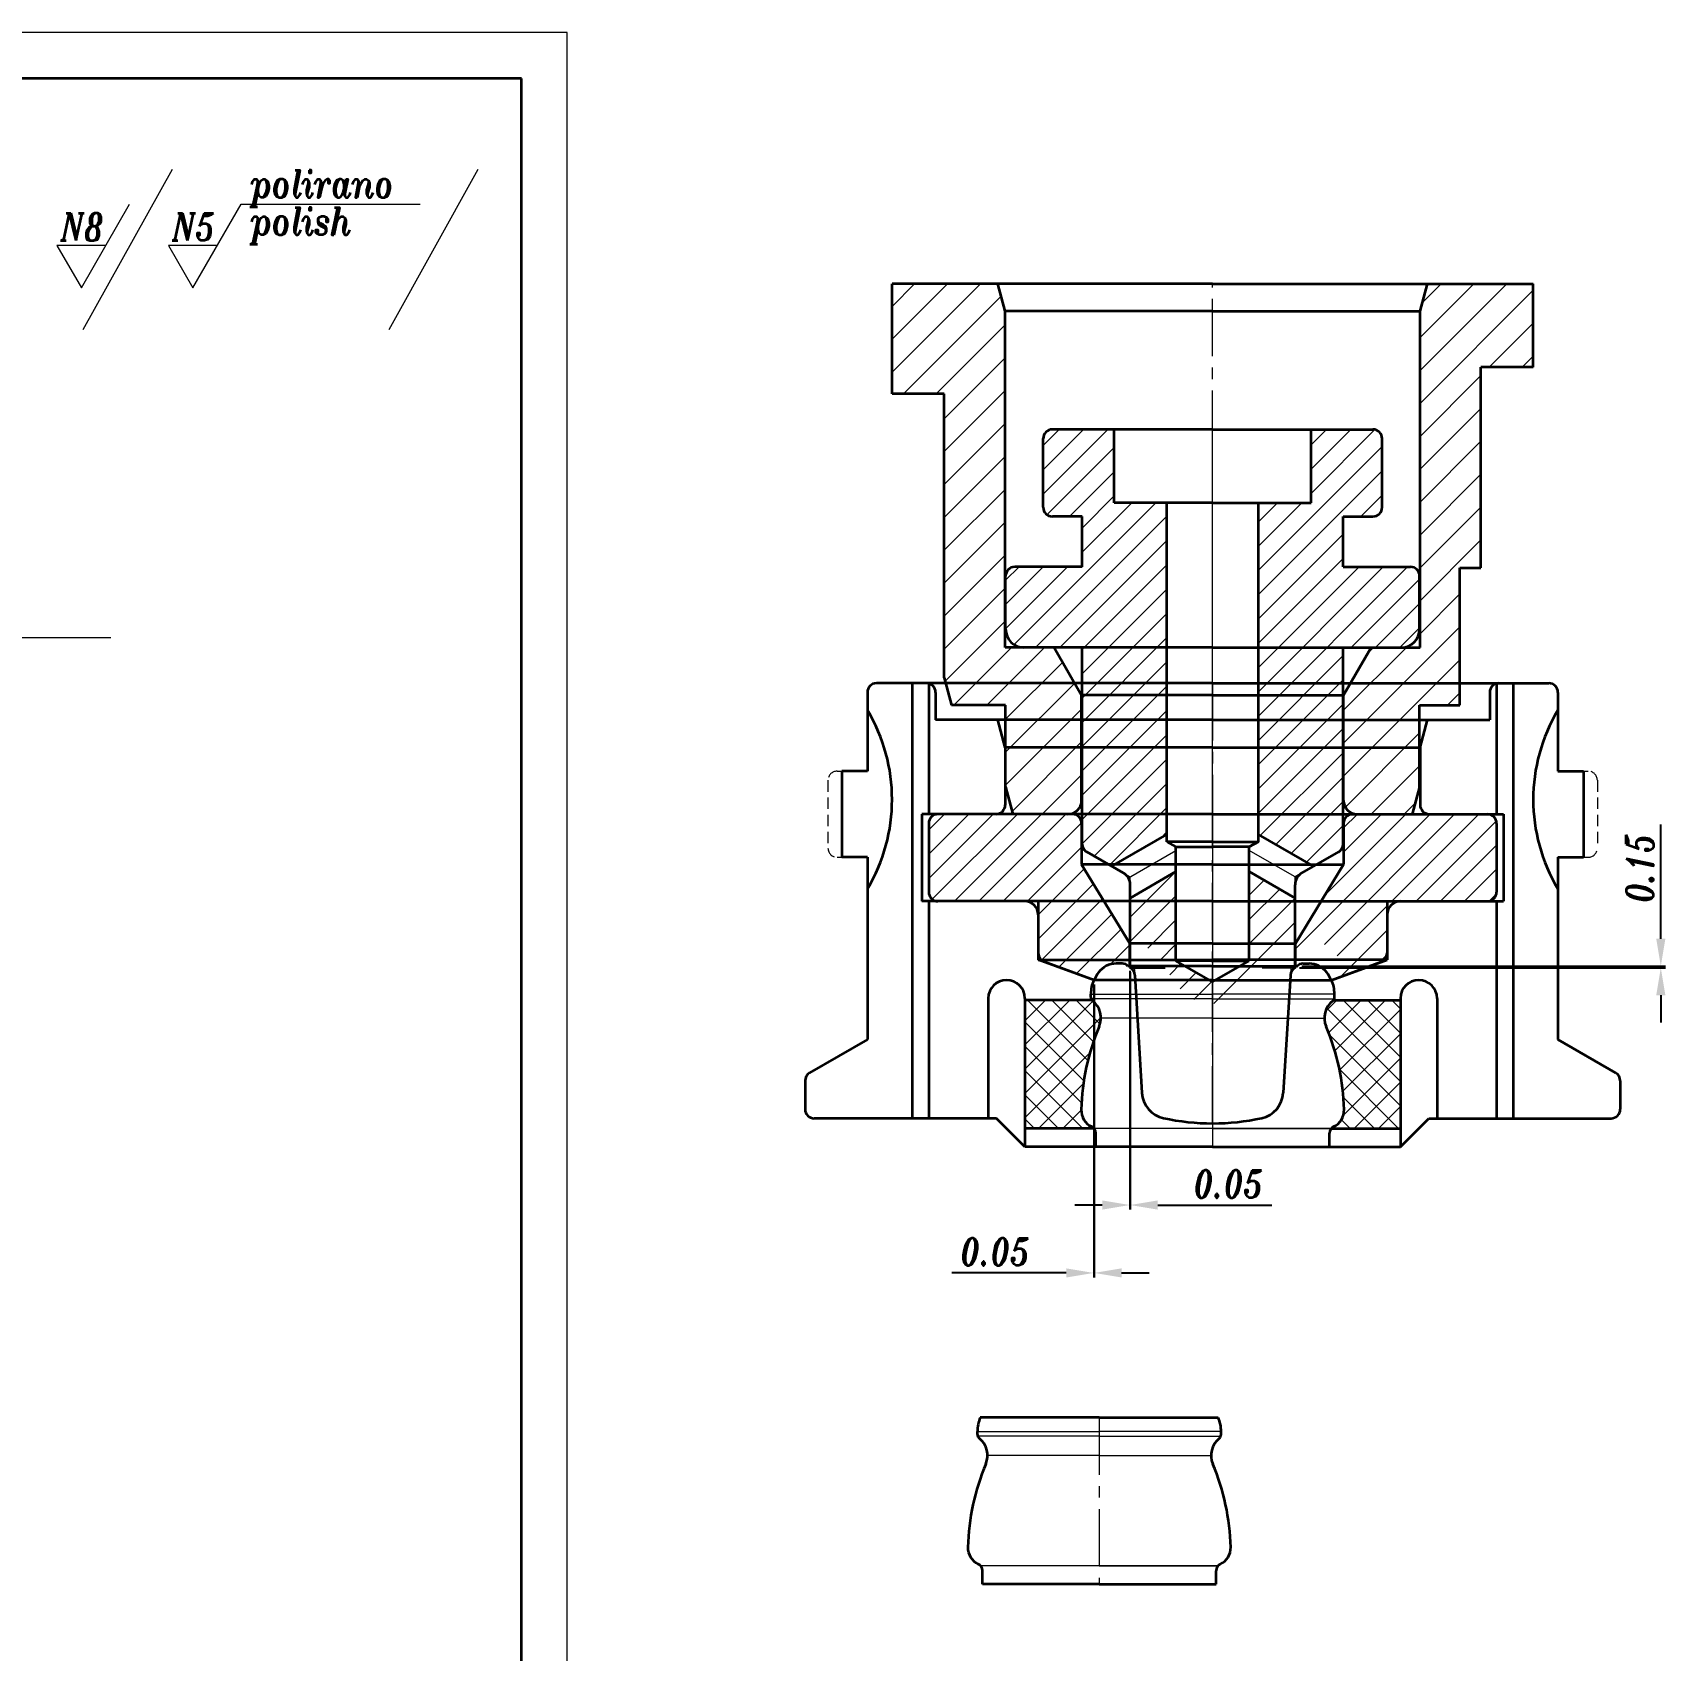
# Model space of a CAD drawing. Extents: x 64 to 480, y 48 to 468.
# Drawn here: x 302.1 to 480.4, y 291.1 to 467.7 of the extents above; entities that cross this region are included whole.
import ezdxf

# ---------------------------------------------------------------- set-up
doc = ezdxf.new("R2010")
doc.units = 0
doc.header["$LTSCALE"] = 5
doc.header["$MEASUREMENT"] = 0
doc.linetypes.add('CENTER', pattern=[2, 1.25, -0.25, 0.25, -0.25])
doc.linetypes.add('HIDDEN', pattern=[0.375, 0.25, -0.125])
doc.layers.get('0').update_dxf_attribs({"linetype": 'CONTINUOUS', "lineweight": 15})
doc.layers.get('Defpoints').update_dxf_attribs({"linetype": 'CONTINUOUS'})
for name, color, linetype, lineweight in [('1', 1, 'CENTER', 15), ('2', 2, 'HIDDEN', 15), ('3', 3, 'CONTINUOUS', 35), ('8', 251, 'CONTINUOUS', 15)]:
    doc.layers.add(name, color=color, linetype=linetype, lineweight=lineweight)
doc.layers.add('ENGLISH', color=197, linetype='CONTINUOUS')
doc.styles.add('ITALICT', font='ITALICT.shx', dxfattribs={"width": 0.8, "height": 3})
doc.styles.get("Standard").update_dxf_attribs({"font": 'isocp.shx', "height": 3})
doc.dimstyles.get("Standard").update_dxf_attribs({"dimtxt": 0.18, "dimasz": 0.18, "dimexe": 0.18, "dimexo": 0.0625, "dimgap": 0.09, "dimtad": 0, "dimtih": 1, "dimtoh": 1, "dimdec": 4, "dimzin": 0, "dimdsep": 46, "dimtxsty": 'Standard', "dimcen": 0.09, "dimadec": 0, "dimazin": 0, "dimtfac": 1, "dimtdec": 4, "dimtofl": 0, "dimtmove": 0, "dimatfit": 3, "dimfxl": 1, "dimtolj": 1, "dimtzin": 0, "dimarcsym": 0})

# ---------------------------------------------------------------- blocks, each defined once
blk = doc.blocks.new('GRLO')
at = {"layer": '8'}
h = blk.add_hatch(dxfattribs=at)
h.set_pattern_fill('ANSI37', color=256, scale=15)
h.set_pattern_definition([(45, (371.9697, -211.6776), (-1.325825, 1.325825), []), (135, (371.9697, -211.6776), (-1.325825, -1.325825), [])])
h.paths.add_polyline_path([(574.48, 135.42), (567.16, 135.42, -0.049118), (567.09, 135.35, 0.337147), (566.37, 132.54, -0.093542), (568.33, 123.47, -0.296874), (567.18, 121.61, 0.101353), (566.93, 121.42), (574.48, 121.42)])
h.paths.add_polyline_path([(541.59, 132.54, 0.337147), (540.87, 135.35, -0.049118), (540.8, 135.42), (533.48, 135.42), (533.48, 121.42), (541.03, 121.42, 0.101353), (540.77, 121.61, -0.296874), (539.63, 123.47, -0.093542)])
at = {"layer": '1'}
for p in [(553.98, 170.02), (553.98, 135.22), (553.98, 134.62)]:
    blk.add_line(p, (553.98, 119.42), dxfattribs=at)
at = {"layer": '2'}
for p, q in [((511.98, 159.42), (511.98, 152.02)), ((512.98, 160.42), (513.48, 160.42)), ((594.48, 160.42), (594.98, 160.42)), ((595.98, 159.42), (595.98, 152.02)), ((512.98, 151.02), (513.48, 151.02)), ((594.48, 151.02), (594.98, 151.02))]:
    blk.add_line(p, q, dxfattribs=at)
for centre, start, end in [((512.98, 159.42), 90, 180), ((594.98, 159.42), 0, 90), ((512.98, 152.02), 180, 270), ((594.98, 152.02), 270, 0)]:
    blk.add_arc(centre, 1, start, end, dxfattribs=at)
at = {"layer": '3'}
for p, q in [((553.98, 170.02), (517.28, 170.02)), ((521.18, 170.02), (521.18, 128.72)), ((522.98, 170.02), (522.98, 155.74)), ((553.98, 170.02), (590.68, 170.02)), ((584.98, 169.99), (584.98, 155.74)), ((586.78, 170.02), (586.78, 122.52)), ((516.28, 169.02), (516.28, 160.42)), ((523.73, 169.02), (523.73, 166.02)), ((584.23, 169.02), (584.23, 166.02)), ((591.68, 169.02), (591.68, 160.42)), ((553.98, 166.02), (523.73, 166.02)), ((531.33, 163.02), (530.52, 166.02)), ((553.98, 166.02), (584.23, 166.02)), ((576.63, 163.02), (577.43, 166.02)), ((553.98, 163.02), (531.33, 163.02)), ((531.33, 163.02), (531.33, 156.72)), ((553.98, 163.02), (576.63, 163.02)), ((576.63, 163.02), (576.63, 156.72)), ((513.48, 160.42), (513.48, 151.02)), ((516.28, 160.42), (513.48, 160.42)), ((591.68, 160.42), (594.48, 160.42)), ((594.48, 160.42), (594.48, 151.02)), ((553.98, 155.74), (522.23, 155.74)), ((522.23, 155.74), (522.23, 146.22)), ((553.98, 155.74), (585.73, 155.74)), ((585.73, 155.74), (585.73, 146.22)), ((516.28, 151.02), (513.48, 151.02)), ((516.28, 151.02), (516.28, 131.12)), ((591.68, 151.02), (594.48, 151.02)), ((591.68, 151.02), (591.68, 131.12)), ((553.98, 146.22), (522.23, 146.22)), ((522.98, 146.22), (522.98, 122.52)), ((553.98, 146.22), (585.73, 146.22)), ((584.98, 146.22), (584.98, 122.52)), ((521.18, 145.93), (521.18, 122.52)), ((534.93, 144.72), (534.93, 139.83)), ((573.03, 144.72), (573.03, 139.83)), ((540.99, 137.62), (534.93, 139.83)), ((534.93, 139.83), (553.98, 139.83)), ((573.03, 139.83), (553.98, 139.83)), ((566.97, 137.62), (573.03, 139.83)), ((553.98, 137.62), (540.99, 137.62)), ((553.98, 137.62), (566.97, 137.62)), ((529.48, 135.62), (529.48, 122.52)), ((533.48, 135.62), (533.48, 119.42)), ((540.68, 135.75), (540.68, 136.07)), ((567.28, 135.75), (567.28, 136.07)), ((574.48, 135.62), (574.48, 119.42)), ((578.48, 135.62), (578.48, 122.52)), ((540.88, 135.42), (533.48, 135.42)), ((567.16, 135.42), (574.48, 135.42)), ((516.28, 131.12), (509.98, 127.48)), ((591.68, 131.12), (597.98, 127.48)), ((509.48, 126.62), (509.48, 123.52)), ((598.48, 126.62), (598.48, 123.52)), ((530.38, 122.52), (510.48, 122.52)), ((533.48, 119.42), (530.38, 122.52)), ((541.03, 121.42), (533.48, 121.42)), ((566.93, 121.42), (574.48, 121.42)), ((574.48, 119.42), (577.58, 122.52)), ((577.58, 122.52), (597.48, 122.52)), ((541.23, 119.42), (541.23, 120.89)), ((566.73, 119.42), (566.73, 120.89)), ((553.98, 119.42), (533.48, 119.42)), ((553.98, 119.42), (574.48, 119.42))]:
    blk.add_line(p, q, dxfattribs=at)
for centre, radius, start, end in [((517.28, 169.02), 1, 90, 180), ((522.73, 169.02), 1, 0, 90), ((585.23, 169.02), 1, 90, 180), ((590.68, 169.02), 1, 0, 90), ((499.98, 157.32), 19, 329.081, 30.919), ((607.98, 157.32), 19, 149.081, 210.919), ((530.33, 156.74), 1, 270, 0), ((577.63, 156.74), 1, 180, 270), ((533.43, 144.72), 1.5, 0, 90), ((574.53, 144.72), 1.5, 90, 180), ((531.48, 135.62), 2, 0, 180), ((544.68, 136.07), 4, 157.201, 180), ((563.28, 136.07), 4, 0, 22.799), ((576.48, 135.62), 2, 0, 180), ((541.18, 135.75), 0.5, 180, 231.6335), ((566.78, 135.75), 0.5, 308.3665, 0), ((539.38, 133.47), 2.4, 337.1079, 51.6335), ((568.58, 133.47), 2.4, 128.3665, 202.8921), ((564.62, 122.81), 25, 157.1079, 178.4839), ((543.34, 122.81), 25, 1.5161, 22.8921), ((510.48, 126.62), 1, 120, 180), ((597.48, 126.62), 1, 0, 60), ((510.48, 123.52), 1, 180, 270), ((541.63, 123.42), 2, 178.4839, 244.6231), ((566.33, 123.42), 2, 295.3769, 1.5161), ((597.48, 123.52), 1, 270, 0), ((540.43, 120.89), 0.8, 0, 64.6231), ((567.53, 120.89), 0.8, 115.3769, 180)]:
    blk.add_arc(centre, radius, start, end, dxfattribs=at)
at = {"layer": '8'}
for p, q in [((540.68, 136.07), (553.98, 136.07)), ((553.98, 135.57), (540.71, 135.57)), ((567.28, 136.07), (553.98, 136.07)), ((553.98, 135.57), (567.25, 135.57)), ((553.98, 133.47), (541.78, 133.47)), ((553.98, 133.47), (566.18, 133.47)), ((566.93, 121.42), (541.03, 121.42)), ((553.98, 121.42), (566.93, 121.42))]:
    blk.add_line(p, q, dxfattribs=at)
blk = doc.blocks.new('A$C675E1188')
at = {"layer": '8'}
h = blk.add_hatch(dxfattribs=at)
h.set_pattern_fill('ANSI31', color=4, scale=0.8)
h.set_pattern_definition([(45, (-827.2272, -226.0554), (-1.796051, 1.796051), [])])
h.paths.add_polyline_path([(-17.3, -18.2), (-14.3, -13), (-14.3, -1.5, 0.414214), (-15.8, 0), (-21.8, 0), (-22.6, -2.99), (-22.6, -11.9), (-27, -11.9), (-27, -26.9), (-29.3, -26.9), (-29.3, -48.8), (-35, -48.8), (-35, -57.9), (-23.45, -57.9), (-22.65, -54.9), (-22.65, -18.2)])
h.paths.add_polyline_path([(29.3, -14.89), (28.5, -11.9), (22.6, -11.9), (22.6, -2.99), (21.8, 0), (15.8, 0, 0.414214), (14.3, -1.5), (14.3, -13), (17.3, -18.2), (22.65, -18.2), (22.65, -54.9), (23.45, -57.9), (35, -57.9), (35, -45.9), (29.3, -45.9)])
at = {"layer": '1', "color": 4}
blk.add_line((0, 0), (0, -57.9), dxfattribs=at)
at = {"layer": '3', "color": 4}
for p, q in [((0, 0), (-21.8, 0)), ((0, 0), (21.8, 0)), ((-22.6, -2.99), (-21.8, 0)), ((-14.3, -1.5), (-14.3, -13)), ((14.3, -1.5), (14.3, -13)), ((22.6, -2.99), (21.8, 0)), ((-22.6, -2.99), (-22.6, -11.9)), ((22.6, -2.99), (22.6, -11.9)), ((-22.6, -11.9), (-27, -11.9)), ((-27, -11.9), (-27, -26.9)), ((22.6, -11.9), (28.5, -11.9)), ((29.3, -14.89), (28.5, -11.9)), ((-17.3, -18.2), (-14.3, -13)), ((0, -13), (-14.3, -13)), ((0, -13), (14.3, -13)), ((17.3, -18.2), (14.3, -13)), ((29.3, -14.89), (29.3, -45.9)), ((0, -18.2), (-22.65, -18.2)), ((-22.65, -18.2), (-22.65, -54.9)), ((0, -18.2), (22.65, -18.2)), ((22.65, -18.2), (22.65, -54.9)), ((22.65, -19.2), (22.65, -54.9)), ((-27, -26.9), (-29.3, -26.9)), ((-29.3, -26.9), (-29.3, -48.8)), ((29.3, -45.9), (35, -45.9)), ((35, -45.9), (35, -57.9)), ((-35, -48.8), (-35, -57.9)), ((-35, -48.8), (-29.3, -48.8)), ((-22.65, -54.9), (-23.45, -57.9)), ((0, -54.9), (-22.65, -54.9)), ((0, -54.9), (22.65, -54.9)), ((22.65, -54.9), (23.45, -57.9)), ((0, -57.9), (-35, -57.9)), ((0, -57.9), (35, -57.9))]:
    blk.add_line(p, q, dxfattribs=at)
for centre, start, end in [((-15.8, -1.5), 0, 90), ((15.8, -1.5), 90, 180)]:
    blk.add_arc(centre, 1.5, start, end, dxfattribs=at)
blk = doc.blocks.new('*D79')
at = {"color": 0, "lineweight": -2, "transparency": 16777216}
for p, q in [((417.99, 363.75), (417.99, 331.78)), ((418.04, 363.75), (418.04, 331.78)), ((414.99, 332.28), (402.51, 332.28)), ((417.99, 332.28), (418.04, 332.28)), ((421.04, 332.28), (424.04, 332.28))]:
    blk.add_line(p, q, dxfattribs=at)
at = {"color": 0, "transparency": 16777216}
for points in [[(414.99, 331.78), (414.99, 332.78), (417.99, 332.28)], [(421.04, 332.78), (421.04, 331.78), (418.04, 332.28)]]:
    blk.add_solid(points, dxfattribs=at)
at = {"layer": 'Defpoints', "color": 0, "transparency": 16777216}
for p in [(417.99, 364.25), (418.04, 364.25), (418.04, 332.28)]:
    blk.add_point(p, dxfattribs=at)
at = {"color": 0, "transparency": 16777216, "insert": (407.25, 334.58), "char_height": 3, "attachment_point": 5, "style": 'ITALICT'}
blk.add_mtext('\\A1;0.05', dxfattribs=at)
blk = doc.blocks.new('*D80')
at = {"color": 0, "lineweight": -2, "transparency": 16777216}
for p, q in [((421.93, 365.25), (421.93, 339.19)), ((421.98, 365.1), (421.98, 339.19)), ((418.93, 339.69), (415.93, 339.69)), ((421.93, 339.69), (421.98, 339.69)), ((424.98, 339.69), (437.46, 339.69))]:
    blk.add_line(p, q, dxfattribs=at)
at = {"color": 0, "transparency": 16777216}
for points in [[(418.93, 339.19), (418.93, 340.19), (421.93, 339.69)], [(424.98, 340.19), (424.98, 339.19), (421.98, 339.69)]]:
    blk.add_solid(points, dxfattribs=at)
at = {"layer": 'Defpoints', "color": 0, "transparency": 16777216}
for p in [(421.93, 365.75), (421.98, 365.6), (421.98, 339.69)]:
    blk.add_point(p, dxfattribs=at)
at = {"color": 0, "transparency": 16777216, "insert": (432.72, 341.99), "char_height": 3, "attachment_point": 5, "style": 'ITALICT'}
blk.add_mtext('\\A1;0.05', dxfattribs=at)
blk = doc.blocks.new('*D81')
at = {"color": 0, "lineweight": -2, "transparency": 16777216}
for p, q in [((479.91, 368.75), (479.91, 381.24)), ((440.48, 365.6), (480.41, 365.6)), ((440.73, 365.75), (480.41, 365.75)), ((479.91, 365.6), (479.91, 365.75)), ((479.91, 362.6), (479.91, 359.6))]:
    blk.add_line(p, q, dxfattribs=at)
at = {"color": 0, "transparency": 16777216}
for points in [[(479.41, 368.75), (480.41, 368.75), (479.91, 365.75)], [(480.41, 362.6), (479.41, 362.6), (479.91, 365.6)]]:
    blk.add_solid(points, dxfattribs=at)
at = {"layer": 'Defpoints', "color": 0, "transparency": 16777216}
for p in [(439.98, 365.6), (440.23, 365.75), (479.91, 365.75)]:
    blk.add_point(p, dxfattribs=at)
at = {"color": 0, "transparency": 16777216, "insert": (477.61, 376.5), "char_height": 3, "attachment_point": 5, "rotation": 90, "style": 'ITALICT'}
blk.add_mtext('\\A1;0.15', dxfattribs=at)
blk = doc.blocks.new('G$CFC7013D1')
at = {"layer": '8'}
h = blk.add_hatch(dxfattribs=at)
h.set_pattern_fill('ANSI31', color=2, scale=15)
h.set_pattern_definition([(45, (-528.2006, -247.9105), (-1.325825, 1.325825), [])])
h.paths.add_polyline_path([(20.47, 1.8), (21.13, 1.8, -0.227735), (21.75, 1.5), (21.95, 1.5), (21.95, 4), (16.7, 12.6), (16.7, 17.1, 0.414214), (15.7, 18.1), (1, 18.1, 0.414214), (0, 17.1), (0, 13.35), (0, 9.6, 0.414214), (1, 8.6), (11.96, 8.6), (11.96, 2.92, 0.315299), (12.62, 1.98), (18.07, 0, -0.059518), (18.53, 0.83, -0.234874), (20.44, 1.8, -0.003079)])
h.paths.add_polyline_path([(40.05, 2.9, -0.744018), (44.86, 1.45, -0.122479), (44.55, 0.23), (49.38, 1.98, 0.315299), (50.04, 2.92), (50.04, 8.6), (61, 8.6, 0.414214), (62, 9.6), (62, 17.1, 0.414214), (61, 18.1), (46.3, 18.1, 0.414214), (45.3, 17.1), (45.3, 12.6), (40.05, 4)])
at = {"layer": '1', "color": 2}
for p, q in [((31, 18.1), (31, 0)), ((31, 1.5), (31, 0.6)), ((31, 1.5), (31, 0.6)), ((31, 1.5), (31, 0.6)), ((31, 0), (31, 1.5))]:
    blk.add_line(p, q, dxfattribs=at)
at = {"layer": '3', "color": 2}
for p, q in [((31, 18.1), (1, 18.1)), ((31, 18.1), (61, 18.1)), ((0, 17.1), (0, 9.6)), ((16.7, 17.1), (16.7, 12.6)), ((45.3, 17.1), (45.3, 12.6)), ((62, 17.1), (62, 9.6)), ((31, 12.6), (16.7, 12.6)), ((16.7, 12.6), (21.95, 4)), ((31, 12.6), (45.3, 12.6)), ((45.3, 12.6), (40.05, 4)), ((11.96, 8.6), (1, 8.6)), ((11.96, 8.6), (11.96, 2.92)), ((50.04, 8.6), (50.04, 2.92)), ((50.04, 8.6), (61, 8.6)), ((31, 4), (21.95, 4)), ((21.95, 1.5), (21.95, 4)), ((31, 4), (40.05, 4)), ((40.05, 1.5), (40.05, 4)), ((18.07, 0), (12.62, 1.98)), ((21.13, 1.8), (20.47, 1.8)), ((40.87, 1.8), (41.53, 1.8)), ((43.93, 0), (49.38, 1.98)), ((31, 0), (18.07, 0)), ((21.95, 1.5), (21.75, 1.5)), ((31, 1.5), (21.95, 1.5)), ((31, 1.5), (40.05, 1.5)), ((31, 0), (43.93, 0)), ((40.05, 1.5), (40.25, 1.5))]:
    blk.add_line(p, q, dxfattribs=at)
for centre, radius, start, end in [((1, 17.1), 1, 90, 180), ((15.7, 17.1), 1, 0, 90), ((46.3, 17.1), 1, 90, 180), ((61, 17.1), 1, 0, 90), ((1, 9.6), 1, 180, 270), ((61, 9.6), 1, 270, 0), ((12.96, 2.92), 1, 180, 250), ((20.47, -0.6), 2.4, 90, 143.5764), ((21.13, 1), 0.8, 38.6822, 90), ((40.87, 1), 0.8, 90, 141.3178), ((41.53, -0.6), 2.4, 36.4236, 90), ((49.04, 2.92), 1, 290, 0), ((21.75, -1.55), 4, 143.5764, 157.201), ((40.25, -1.55), 4, 22.799, 36.4236)]:
    blk.add_arc(centre, radius, start, end, dxfattribs=at)

msp = doc.modelspace()

# ---------------------------------------------------------------- hatches: boundary and pattern name
at = {"layer": '8'}
h = msp.add_hatch(dxfattribs=at)
h.set_pattern_fill('ANSI31', color=1, scale=15, angle=180)
h.set_pattern_definition([(225, (921.8458, 597.8613), (1.325825, -1.325825), [])])
h.paths.add_polyline_path([(435.978, 380.135), (441.989, 376.665), (444.725, 378.229, 0.2691426), (445.228, 379.097), (445.228, 400.555), (451.578, 400.555, 0.4142136), (453.578, 402.555), (453.578, 408.355, 0.4142136), (452.578, 409.355), (445.228, 409.355), (445.228, 414.855), (448.478, 414.855, 0.4142136), (449.478, 415.855), (449.478, 423.355, 0.4142136), (448.478, 424.355), (441.728, 424.355), (441.728, 416.355), (435.978, 416.355)])
h.paths.add_polyline_path([(437.817, 384.305), (430.647, 377.232), (426.433, 381.504), (433.603, 388.577)], flags=9)
h.paths.add_polyline_path([(425.978, 416.355), (420.228, 416.355), (420.228, 424.355), (413.478, 424.355, 0.4142136), (412.478, 423.355), (412.478, 419.11), (412.478, 415.855, 0.4142136), (413.478, 414.855), (416.728, 414.855), (416.728, 409.355), (409.378, 409.355, 0.4142136), (408.378, 408.355), (408.378, 402.555, 0.4142136), (410.378, 400.555), (416.728, 400.555), (416.728, 379.097, 0.2691426), (417.232, 378.229), (419.968, 376.665), (425.978, 380.135)])
edge = h.paths.add_edge_path()
edge.add_line((434.978, 366.355), (430.978, 364.045))
edge.add_line((430.978, 364.045), (430.978, 361.688))
edge.add_spline(control_points=[(430.978, 361.688), (432.633, 361.655), (435.159, 362.611), (436.115, 364.917), (436.38, 365.605)], knot_values=[6.5383478, 6.5383478, 6.5383478, 6.5383478, 11.0843239, 13.0876919, 13.0876919, 13.0876919, 13.0876919], degree=3, periodic=0)
edge.add_spline(control_points=[(436.38, 365.605), (436.805, 366.71), (437.388, 368.449), (439.116, 368.455), (439.978, 368.324)], knot_values=[1.255048, 1.255048, 1.255048, 1.255048, 4.4748882, 6.5383478, 6.5383478, 6.5383478, 6.5383478], degree=3, periodic=0)
edge.add_line((439.978, 368.324), (439.978, 373.207))
edge.add_line((439.978, 373.207), (434.978, 376.094))
edge.add_line((434.978, 376.094), (434.978, 366.355))
edge = h.paths.add_edge_path()
edge.add_line((426.978, 376.094), (421.978, 373.207))
edge.add_line((421.978, 373.207), (421.978, 368.407))
edge.add_spline(control_points=[(421.978, 368.407), (422.796, 368.252), (424.301, 367.75), (425.271, 366.417), (425.803, 365.605)], knot_values=[19.7062093, 19.7062093, 19.7062093, 19.7062093, 21.8276237, 24.6403942, 24.6403942, 24.6403942, 24.6403942], degree=3, periodic=0)
edge.add_spline(control_points=[(425.803, 365.605), (426.605, 364.379), (427.781, 362.28), (430.114, 361.704), (430.978, 361.688)], knot_values=[13.0876919, 13.0876919, 13.0876919, 13.0876919, 17.3305218, 19.7062093, 19.7062093, 19.7062093, 19.7062093], degree=3, periodic=0)
edge.add_line((430.978, 361.688), (430.978, 364.045))
edge.add_line((430.978, 364.045), (426.978, 366.355))
edge.add_line((426.978, 366.355), (426.978, 376.094))

# ---------------------------------------------------------------- linework, layer by layer
for p, q in [((360.518, 467.67), (63.518, 467.67)), ((360.518, 47.67), (360.518, 467.67)), ((317.367, 452.747), (307.635, 435.235)), ((350.76, 452.747), (341.028, 435.235)), ((307.466, 439.828), (312.731, 448.948)), ((319.631, 439.828), (324.897, 448.948)), ((324.897, 448.948), (344.455, 448.948)), ((304.799, 444.447), (307.466, 439.828)), ((310.133, 444.447), (304.799, 444.447)), ((316.964, 444.447), (319.631, 439.828)), ((322.298, 444.447), (316.964, 444.447)), ((310.692, 401.624), (251.345, 401.624))]:
    msp.add_line(p, q)
at = {"layer": '1', "color": 1}
for p, q in [((430.978, 348.605), (430.978, 424.355)), ((421.776, 375.399), (426.978, 378.403)), ((440.181, 375.399), (434.978, 378.403))]:
    msp.add_line(p, q, dxfattribs=at)
at = {"layer": '1'}
msp.add_line((418.602, 316.502), (418.602, 298.302), dxfattribs=at)
at = {"layer": '2', "color": 1}
for p, q in [((416.728, 378.517), (416.728, 379.097)), ((416.728, 378.517), (417.232, 378.229)), ((445.228, 378.517), (444.725, 378.229)), ((445.228, 378.517), (445.228, 379.097)), ((421.223, 375.948), (421.978, 375.517)), ((421.978, 374.646), (421.978, 375.517)), ((440.734, 375.948), (439.978, 375.517)), ((439.978, 374.646), (439.978, 375.517)), ((422.428, 365.605), (422.478, 364.799)), ((439.528, 365.605), (439.479, 364.799))]:
    msp.add_line(p, q, dxfattribs=at)
at = {"layer": '3'}
for p, q in [((355.518, 462.67), (83.518, 462.67)), ((355.518, 52.67), (355.518, 462.67)), ((418.602, 316.502), (405.614, 316.502)), ((418.602, 316.502), (431.589, 316.502)), ((405.302, 314.625), (405.302, 314.952)), ((431.902, 314.625), (431.902, 314.952)), ((405.852, 298.302), (405.852, 299.772)), ((431.352, 298.302), (431.352, 299.772)), ((418.602, 298.302), (405.852, 298.302)), ((418.602, 298.302), (431.352, 298.302))]:
    msp.add_line(p, q, dxfattribs=at)
at = {"layer": '3', "color": 1}
for p, q in [((430.978, 424.355), (413.478, 424.355)), ((420.228, 416.355), (420.228, 424.355)), ((430.978, 424.355), (448.478, 424.355)), ((441.728, 416.355), (441.728, 424.355)), ((412.478, 415.855), (412.478, 423.355)), ((449.478, 415.855), (449.478, 423.355)), ((430.978, 416.355), (420.228, 416.355)), ((425.978, 379.355), (425.978, 416.355)), ((430.978, 416.355), (441.728, 416.355)), ((435.978, 379.355), (435.978, 416.355)), ((416.728, 414.855), (413.478, 414.855)), ((416.728, 409.355), (416.728, 414.855)), ((445.228, 414.855), (448.478, 414.855)), ((445.228, 409.355), (445.228, 414.855)), ((408.378, 402.555), (408.378, 408.355)), ((416.728, 409.355), (409.378, 409.355)), ((445.228, 409.355), (452.578, 409.355)), ((453.578, 402.555), (453.578, 408.355)), ((416.728, 400.555), (410.378, 400.555)), ((416.728, 379.097), (416.728, 400.555)), ((445.228, 400.555), (451.578, 400.555)), ((445.228, 379.097), (445.228, 400.555)), ((419.968, 376.665), (425.978, 380.135)), ((441.989, 376.665), (435.978, 380.135)), ((417.232, 378.229), (421.223, 375.948)), ((430.978, 379.355), (425.978, 379.355)), ((425.978, 379.355), (426.978, 378.777)), ((426.978, 378.777), (430.978, 378.777)), ((426.978, 366.355), (426.978, 378.777)), ((430.978, 379.355), (435.978, 379.355)), ((434.978, 378.777), (430.978, 378.777)), ((435.978, 379.355), (434.978, 378.777)), ((434.978, 366.355), (434.978, 378.777)), ((444.725, 378.229), (440.734, 375.948)), ((421.978, 373.207), (426.978, 376.094)), ((421.978, 365.605), (421.978, 374.646)), ((439.978, 373.207), (434.978, 376.094)), ((439.978, 365.605), (439.978, 374.646)), ((421.978, 365.605), (425.803, 365.605)), ((430.978, 364.045), (426.978, 366.355)), ((430.978, 366.355), (426.978, 366.355)), ((430.978, 364.045), (434.978, 366.355)), ((430.978, 366.355), (434.978, 366.355)), ((439.978, 365.605), (436.38, 365.605)), ((422.478, 364.799), (423.265, 351.934)), ((439.479, 364.799), (438.692, 351.934))]:
    msp.add_line(p, q, dxfattribs=at)
for centre, radius, start, end in [((413.478, 423.355), 1, 90, 180), ((448.478, 423.355), 1, 0, 90), ((413.478, 415.855), 1, 180, 270), ((448.478, 415.855), 1, 270, 0), ((409.378, 408.355), 1, 90, 180), ((452.578, 408.355), 1, 0, 90), ((410.378, 402.555), 2, 180, 270), ((451.578, 402.555), 2, 270, 0), ((417.728, 379.097), 1, 180, 240.25512), ((444.228, 379.097), 1, 299.74488, 0), ((420.478, 374.646), 1.5, 0, 60.25512), ((441.478, 374.646), 1.5, 119.74488, 180), ((421.48, 364.738), 1, 3.5, 60.07539), ((440.477, 364.738), 1, 119.92461, 176.5), ((426.259, 352.117), 3, 183.5, 257.61262), ((435.698, 352.117), 3, 282.38738, 356.5), ((430.978, 373.605), 25, 257.61262, 270), ((430.978, 373.605), 25, 270, 282.38738)]:
    msp.add_arc(centre, radius, start, end, dxfattribs=at)
at = {"layer": '3'}
for centre, radius, start, end in [((409.302, 314.952), 4, 157.20097, 180), ((427.902, 314.952), 4, 0, 22.79903), ((405.802, 314.625), 0.5, 180, 231.63349), ((404.002, 312.352), 2.4, 337.10789, 51.63349), ((433.202, 312.352), 2.4, 128.36651, 202.89211), ((431.402, 314.625), 0.5, 308.36651, 0), ((429.244, 301.693), 25, 157.10789, 178.48393), ((407.96, 301.693), 25, 1.51607, 22.89211), ((406.252, 302.302), 2, 178.48393, 244.62307), ((430.952, 302.302), 2, 295.37693, 1.51607), ((405.052, 299.772), 0.8, 0, 64.62307), ((432.152, 299.772), 0.8, 115.37693, 180)]:
    msp.add_arc(centre, radius, start, end, dxfattribs=at)
at = {"layer": '8'}
for p, q in [((405.302, 314.952), (418.602, 314.952)), ((418.602, 314.452), (405.333, 314.452)), ((431.902, 314.952), (418.602, 314.952)), ((418.602, 314.452), (431.871, 314.452)), ((418.602, 312.352), (406.402, 312.352)), ((418.602, 312.352), (430.802, 312.352)), ((431.552, 300.302), (405.651, 300.302)), ((418.602, 300.302), (431.552, 300.302))]:
    msp.add_line(p, q, dxfattribs=at)
at = {"layer": 'Defpoints', "color": 1, "linetype": 'ByBlock'}
for p in [(413.478, 424.355), (420.228, 416.355)]:
    msp.add_point(p, dxfattribs=at)

# ---------------------------------------------------------------- block references
at = {"rotation": 180}
msp.add_blockref('A$C675E1188', (430.978, 382.355), dxfattribs=at)
msp.add_blockref('G$CFC7013D1', (399.978, 364.255))
at = {"layer": '3'}
msp.add_blockref('GRLO', (-122.999, 226.633), dxfattribs=at)

# ---------------------------------------------------------------- texts
at = {"style": 'ITALICT', "width": 0.8}
for s, p in [('polirano', (325.964, 449.666)), ('N8', (305.202, 444.964)), ('N5', (317.367, 444.964))]:
    msp.add_text(s, height=3, dxfattribs=at).set_placement(p)
at = {"layer": 'ENGLISH', "style": 'ITALICT', "width": 0.8}
msp.add_text('polish', height=3, dxfattribs=at).set_placement((325.964, 445.587))

# ---------------------------------------------------------------- dimensions: what is measured, and where the dimension line sits
dim = msp.add_linear_dim(base=(479.905, 365.755), p1=(439.978, 365.605), p2=(440.228, 365.755), angle=90, dimstyle='Standard', override={"dimtxt": 3, "dimasz": 3, "dimexe": 0.5, "dimexo": 0.5, "dimgap": 0.8, "dimtad": 1, "dimtih": 0, "dimtoh": 0, "dimdec": 2, "dimzin": 8, "dimtxsty": 'ITALICT', "dimcen": 0, "dimaunit": 1, "dimtdec": 2, "dimtofl": 1, "dimtvp": 13.888889, "dimtzin": 8})
dim.commit()
dim.dimension.update_dxf_attribs({"geometry": '*D81', "text_midpoint": (477.605, 376.497)})
dim = msp.add_linear_dim(base=(421.978, 339.694), p1=(421.928, 365.755), p2=(421.978, 365.605), dimstyle='Standard', override={"dimtxt": 3, "dimasz": 3, "dimexe": 0.5, "dimexo": 0.5, "dimgap": 0.8, "dimtad": 1, "dimtih": 0, "dimtoh": 0, "dimdec": 2, "dimzin": 8, "dimtxsty": 'ITALICT', "dimcen": 0, "dimaunit": 1, "dimtdec": 2, "dimtofl": 1, "dimtvp": 13.888889, "dimtzin": 8})
dim.commit()
dim.dimension.update_dxf_attribs({"geometry": '*D80', "text_midpoint": (432.721, 341.994)})
dim = msp.add_linear_dim(base=(418.043, 332.282), p1=(417.991, 364.255), p2=(418.043, 364.255), dimstyle='Standard', override={"dimtxt": 3, "dimasz": 3, "dimexe": 0.5, "dimexo": 0.5, "dimgap": 0.8, "dimtad": 1, "dimtih": 0, "dimtoh": 0, "dimdec": 2, "dimzin": 8, "dimtxsty": 'ITALICT', "dimcen": 0, "dimaunit": 1, "dimtdec": 2, "dimtofl": 1, "dimtvp": 13.888889, "dimtzin": 8})
dim.commit()
dim.dimension.update_dxf_attribs({"geometry": '*D79', "text_midpoint": (407.248, 332.282), "dimtype": 160})

doc.saveas('drawing.dxf')
